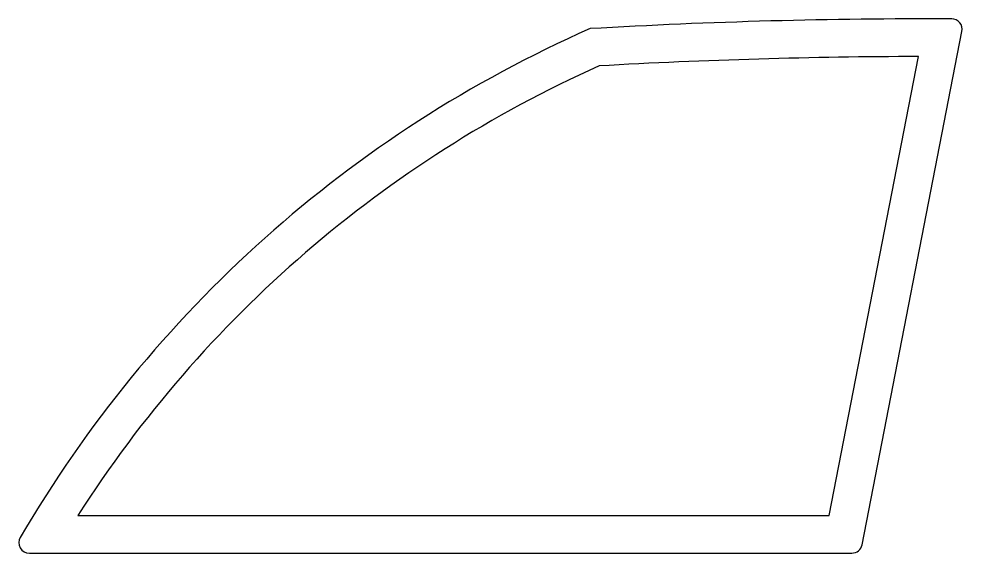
# Model space of a CAD drawing. Extents: x 208.2 to 253.1, y 293.5 to 319.
import ezdxf

# ---------------------------------------------------------------- set-up
doc = ezdxf.new("R2010")
doc.units = 0
doc.layers.get('0').update_dxf_attribs({"linetype": 'CONTINUOUS'})

msp = doc.modelspace()

# ---------------------------------------------------------------- linework, layer by layer
for points in [[(248.373, 293.94), (253.136, 318.441, 0.470444), (252.647, 319.036, 0.015463), (235.397, 318.57, 0.158023), (208.226, 294.288, 0.578829), (208.658, 293.536), (247.883, 293.536, 0.359037)], [(246.811, 295.336), (251.068, 317.238, 0.01375), (235.829, 316.792, 0.146351), (210.974, 295.336)]]:
    msp.add_lwpolyline(points, format="xyb", close=True)

doc.saveas('drawing.dxf')
